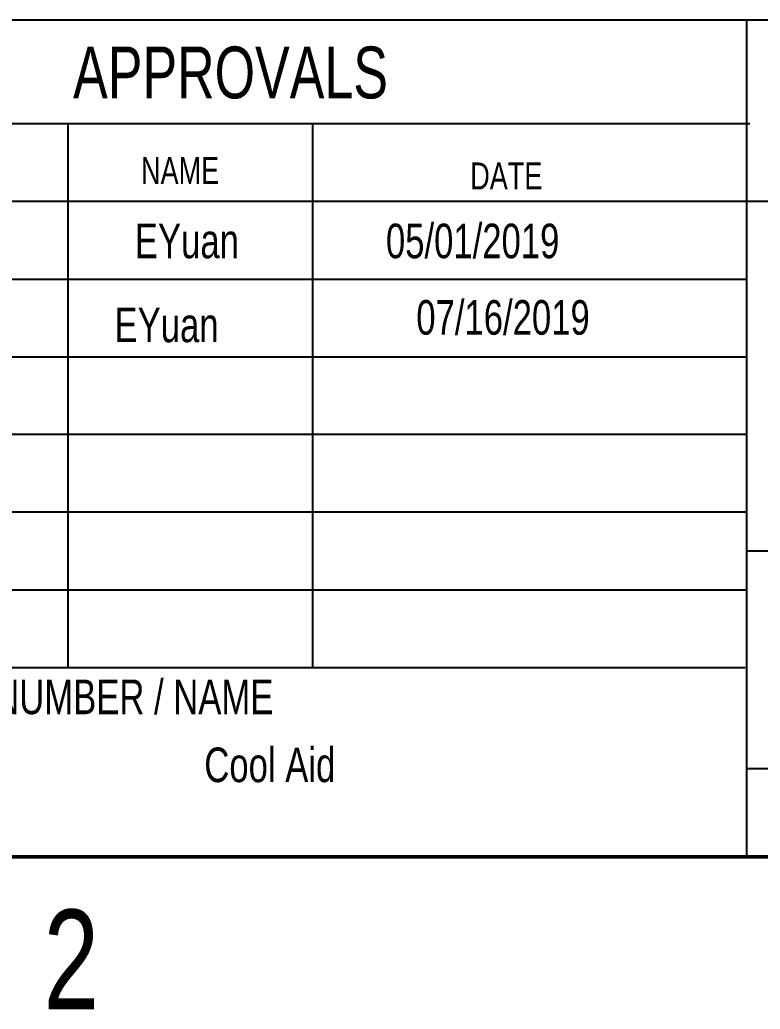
# Model space of a CAD drawing. Header units: millimetres. Extents: x 0.4 to 53.6, y 0.4 to 34.5.
# Drawn here: x 33.33 to 39, y 0.42 to 7.99 of the extents above; entities that cross this region are included whole.
import ezdxf

# ---------------------------------------------------------------- set-up
doc = ezdxf.new("R2010")
doc.units = ezdxf.units.MM
doc.header["$LTSCALE"] = 0.125
doc.layers.add('FORMAT', color=7, linetype='Continuous')
doc.styles.add('SLDTEXTSTYLE0', font='TXT', dxfattribs={"width": 0.75})

# ---------------------------------------------------------------- blocks, each defined once
blk = doc.blocks.new('Creare PDM Title Block')
at = {"color": 7, "linetype": 'Continuous', "lineweight": 18}
blk.add_line((28.575, 1.5875), (68.2607, 1.5875), dxfattribs=at)
at = {"layer": 'FORMAT'}
for p, q in [((38.1, 7.995), (68.2607, 7.995)), ((54.7687, 7.995), (54.7687, 1.5875)), ((47.6322, 7.2012), (54.796, 7.2012)), ((49.5719, 7.2012), (49.5719, 3.0341)), ((51.4463, 7.2012), (51.4463, 3.0341)), ((47.625, 6.6059), (54.7687, 6.6059)), ((54.7687, 6.6059), (68.2625, 6.6059)), ((47.625, 6.0106), (54.7687, 6.0106)), ((47.625, 5.4153), (54.7687, 5.4153)), ((54.7687, 4.82), (47.625, 4.82)), ((54.7687, 4.2247), (47.625, 4.2247)), ((54.7687, 3.9301), (68.2607, 3.9301)), ((54.7687, 3.6294), (47.625, 3.6294)), ((54.7596, 3.0341), (47.625, 3.0341)), ((54.7687, 2.2634), (68.2625, 2.2634))]:
    blk.add_line(p, q, dxfattribs=at)
at = {"color": 7, "linetype": 'Continuous', "lineweight": 0, "attachment_point": 1, "style": 'SLDTEXTSTYLE0'}
for s, insert, char_height in [('APPROVALS', (49.6128, 7.7902), 0.39687), ('NAME', (50.1335, 6.9435), 0.20638), ('DATE', (52.6542, 6.9028), 0.20638), ('PROJECT NUMBER / NAME', (47.6969, 2.944), 0.264583)]:
    blk.add_mtext(s, dxfattribs=dict(at, insert=insert, char_height=char_height))

msp = doc.modelspace()

# ---------------------------------------------------------------- linework, layer by layer
at = {"layer": 'FORMAT', "linetype": 'Continuous', "lineweight": 50}
msp.add_line((52.3875, 1.5875), (1.5875, 1.5875), dxfattribs=at)

# ---------------------------------------------------------------- block references
at = {"color": 7, "linetype": 'Continuous'}
msp.add_blockref('Creare PDM Title Block', (-15.87296, 0), dxfattribs=at)

# ---------------------------------------------------------------- texts
at = {"color": 7, "linetype": 'Continuous', "lineweight": 0, "style": 'SLDTEXTSTYLE0'}
for s, insert, char_height, attachment_point in [('05/01/2019', (36.13554, 6.43427), 0.264583, 1), ('EYuan', (34.21298, 6.43427), 0.264583, 1), ('07/16/2019', (37.03219, 5.84904), 0.264583, 2), ('EYuan', (34.4556, 5.79181), 0.264583, 2), ('Cool Aid', (34.74489, 2.42406), 0.264583, 1), ('2', (33.7267, 1.18296), 0.762, 2)]:
    msp.add_mtext(s, dxfattribs=dict(at, insert=insert, char_height=char_height, attachment_point=attachment_point))

doc.saveas('drawing.dxf')
